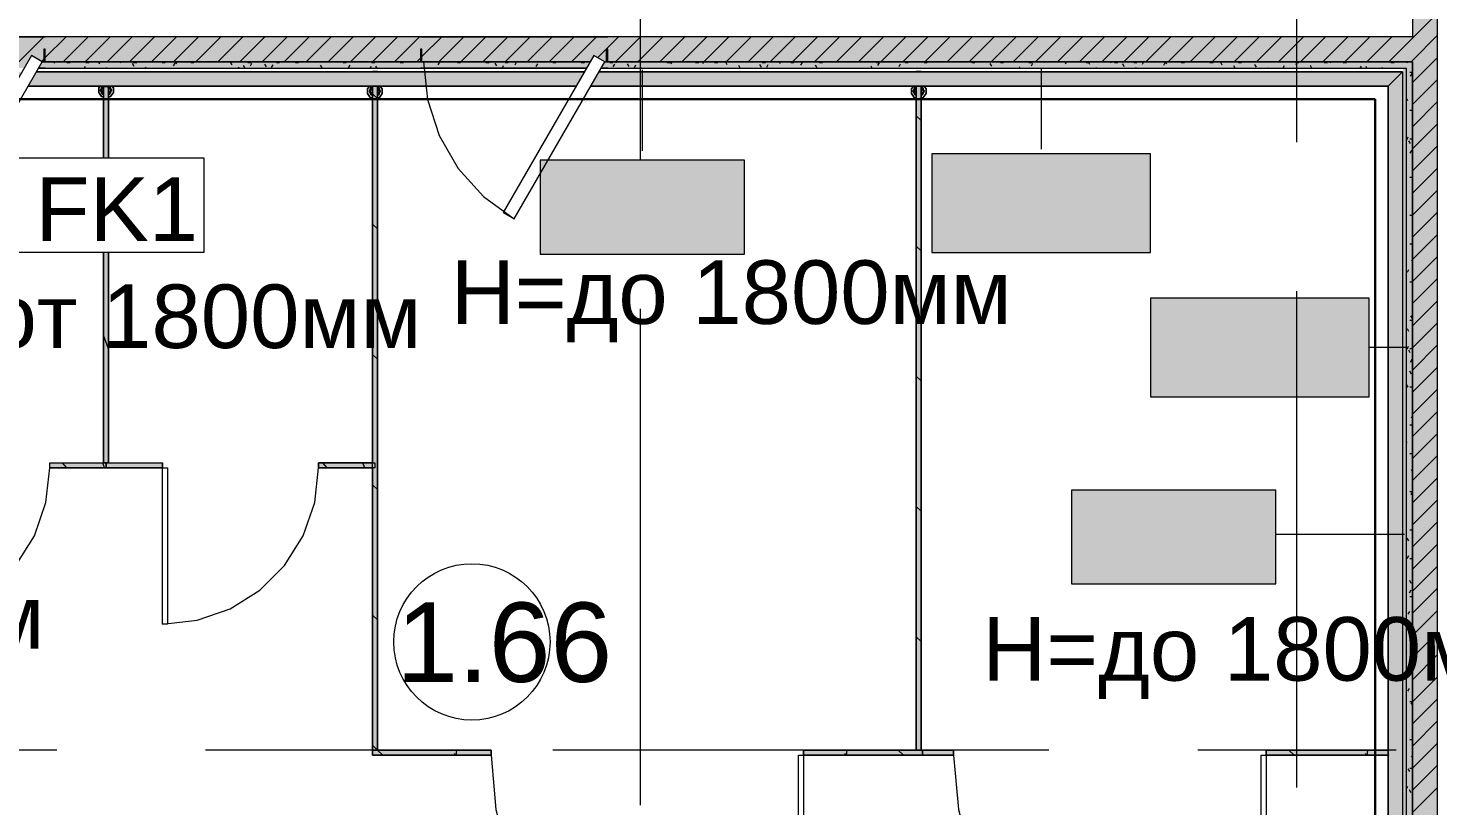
# Model space of a CAD drawing. Header units: millimetres. Extents: x -3817 to 677485, y -22715 to 103890.
# Drawn here: x 96894 to 101404, y 9533 to 12019 of the extents above; entities that cross this region are included whole.
import ezdxf

# ---------------------------------------------------------------- set-up
doc = ezdxf.new("R2010")
doc.units = ezdxf.units.MM
doc.layers.add('PDF _Геометрия', color=7, linetype='Continuous', true_color=0x1d1d1d)
doc.layers.add('PDF _Сплошная заливка', color=7, linetype='Continuous', true_color=0xffffff)
doc.layers.add('PDF _Текст', color=7, linetype='Continuous')
doc.styles.add('PDF GOST-Common', font='arial.ttf')

msp = doc.modelspace()

# ---------------------------------------------------------------- hatches: boundary and pattern name
at = {"layer": 'PDF _Сплошная заливка', "transparency": 33554559}
for points in [[(101323.6, 7311.4), (101403.6, 7311.4), (101403.6, 12291.4), (101323.6, 12291.4), (101323.6, 9439.1)], [(100741.3, 11911.4), (101323.6, 11911.4), (101323.6, 11991.3), (94533.6, 11991.3), (94533.6, 11911.4), (94548.6, 11911.4), (94548.6, 11951.4), (94553.6, 11951.4), (94553.6, 11911.4), (95092.4, 11911.4), (95103.9, 11931.3), (95138.6, 11911.4), (95143.6, 11911.4), (95143.6, 11951.4), (95148.6, 11951.4), (95148.6, 11911.4), (96348.6, 11911.4), (96348.6, 11951.4), (96353.6, 11951.4), (96353.6, 11911.4), (96892.4, 11911.4), (96903.9, 11931.3), (96938.6, 11911.4), (96943.6, 11911.4), (96943.6, 11951.4), (96948.6, 11951.4), (96948.6, 11911.4), (98148.6, 11911.4), (98148.6, 11951.4), (98153.6, 11951.4), (98153.6, 11911.4), (98692.4, 11911.4), (98703.9, 11931.3), (98738.6, 11911.4), (98743.6, 11911.4), (98743.6, 11951.4), (98748.6, 11951.4), (98748.6, 11911.4), (99410.6, 11911.4)], [(101303.6, 7331.4), (101323.6, 7331.4), (101323.6, 11891.3), (101303.6, 11891.3), (101303.6, 9439.1)]]:
    msp.add_hatch(color=256, dxfattribs=at).paths.add_polyline_path(points)
h = msp.add_hatch(color=256, dxfattribs=at)
h.paths.add_polyline_path([(96880.8, 11891.3), (96892.4, 11911.4), (95137.6, 11909.6), (95127, 11891.3), (96749.4, 11891.3)], flags=0)
h.paths.add_polyline_path([(101323.6, 11891.3), (101323.6, 11911.4), (98738.6, 11911.4), (98727, 11891.3), (101303.6, 11891.3)], flags=0)
h.paths.add_polyline_path([(94753.4, 11891.3), (95080.8, 11891.3), (95092.4, 11911.4), (94553.6, 11911.4), (94553.6, 11891.3)], flags=0)
h.paths.add_polyline_path([(98680.8, 11891.3), (98692.4, 11911.4), (96938.6, 11911.4), (96927, 11891.3), (98413.9, 11891.3)], flags=0)
at = {"layer": 'PDF _Сплошная заливка', "true_color": 0xd7cdc4, "transparency": 33554559}
h = msp.add_hatch(color=254, dxfattribs=at)
h.paths.add_polyline_path([(100741.3, 11833.9), (101246.1, 11833.9), (101291.1, 11878.9), (98719.8, 11878.9), (98693.8, 11833.9), (100075.9, 11833.9)], flags=0)
h.paths.add_polyline_path([(98647.6, 11833.9), (98673.6, 11878.9), (96919.8, 11878.9), (96893.8, 11833.9), (98413.9, 11833.9)], flags=0)
h.paths.add_polyline_path([(96749.4, 11833.9), (96847.6, 11833.9), (96873.6, 11878.9), (95119.8, 11878.9), (95093.8, 11833.9), (96613.9, 11833.9)], flags=0)
h.paths.add_polyline_path([(95047.6, 11833.9), (95073.6, 11878.9), (94566.1, 11878.9), (94611.1, 11833.9), (94813.9, 11833.9)], flags=0)
at = {"layer": 'PDF _Сплошная заливка', "true_color": 0xe2ddcd, "transparency": 33554559}
h = msp.add_hatch(color=254, dxfattribs=at)
h.paths.add_polyline_path([(97135.1, 10629.3), (97151.1, 10629.3), (97151.1, 11302.9), (97135.1, 11302.9), (97135.1, 10657)], flags=0)
h.paths.add_polyline_path([(97135.1, 11602.9), (97151.1, 11602.9), (97151.1, 11829.4), (97135.1, 11829.4), (97135.1, 11722.7)], flags=0)
msp.add_hatch(color=254, dxfattribs=at).paths.add_polyline_path([(99735.6, 9710.3), (99751.6, 9710.3), (99751.6, 11830.4), (99735.6, 11830.4), (99735.6, 10657)])

# ---------------------------------------------------------------- linework, layer by layer
at = {"layer": 'PDF _Геометрия', "color": 9, "lineweight": 9, "true_color": 0xc0c0c0}
for points in [[(101773.6, 7311.4), (101403.6, 7311.4), (101403.6, 12291.4), (101323.6, 12291.4), (101323.6, 11991.3), (94533.6, 11991.3), (94533.6, 12291.4), (94453.6, 12291.4), (94453.6, 8611.3), (94453.6, 8631.3), (94453.6, 12311.3), (94433.6, 12311.3), (93758.6, 12311.3), (94453.6, 12311.3), (94453.6, 12291.4), (101853.6, 12291.4)], [(96348.6, 11991.3), (96948.6, 11991.3)], [(98148.6, 11991.3), (98748.6, 11991.3)], [(96948.6, 11891.3), (96927, 11891.3), (98680.8, 11891.3), (98148.6, 11891.3)], [(98748.6, 11891.3), (98727, 11891.3), (101303.6, 11891.3), (101303.6, 7331.4), (100953.6, 7331.4), (100953.6, 7319.4)]]:
    msp.add_lwpolyline(points, dxfattribs=at)
at = {"layer": 'PDF _Геометрия', "color": 253, "lineweight": 9, "true_color": 0xaaaaaa}
for points in [[(100953.6, 11654.9), (100953.6, 12289.9)], [(98853.6, 11598.3), (98853.6, 12233.3)], [(98158.6, 11911.4), (98171.3, 11790.8), (98208.7, 11675.4), (98269.3, 11570.4), (98350.5, 11480.3), (98448.6, 11409.1)], [(100953.6, 9591.1), (100953.6, 11178.6)], [(98853.6, 9534.5), (98853.6, 11122)], [(95397.7, 9711.4), (96985.2, 9711.4)], [(97461.4, 9711.4), (98096.4, 9711.4)], [(98572.7, 9711.4), (100160.2, 9711.4)], [(100636.4, 9711.4), (101271.4, 9711.4)]]:
    msp.add_lwpolyline(points, dxfattribs=at)
at = {"layer": 'PDF _Геометрия', "lineweight": 9}
for points in [[(101248.2, 11911.4), (101323.6, 11986.7), (101403.6, 12066.7)], [(96864.2, 11911.4), (96944.2, 11991.3)], [(96948.6, 11925.1), (97014.9, 11991.3)], [(97005.6, 11911.4), (97085.6, 11991.3)], [(97076.3, 11911.4), (97156.3, 11991.3)], [(97147, 11911.4), (97227, 11991.3)], [(97217.7, 11911.4), (97297.7, 11991.3)], [(97288.4, 11911.4), (97368.4, 11991.3)], [(97359.1, 11911.4), (97439.1, 11991.3)], [(97429.8, 11911.4), (97509.8, 11991.3)], [(97500.6, 11911.4), (97580.6, 11991.3)], [(97571.3, 11911.4), (97651.3, 11991.3)], [(97642, 11911.4), (97722, 11991.3)], [(97712.7, 11911.4), (97792.7, 11991.3)], [(97783.4, 11911.4), (97863.4, 11991.3)], [(97854.1, 11911.4), (97934.1, 11991.3)], [(97924.8, 11911.4), (98004.8, 11991.3)], [(97995.5, 11911.4), (98075.5, 11991.3)], [(98066.2, 11911.4), (98146.2, 11991.3)], [(98153.6, 11928), (98217, 11991.3)], [(98207.7, 11911.4), (98287.7, 11991.3)], [(98278.4, 11911.4), (98358.4, 11991.3)], [(98349.1, 11911.4), (98429.1, 11991.3)], [(98419.8, 11911.4), (98499.8, 11991.3)], [(98490.5, 11911.4), (98570.5, 11991.3)], [(98561.2, 11911.4), (98641.2, 11991.3)], [(98631.9, 11911.4), (98711.9, 11991.3)], [(98715.8, 11924.5), (98782.6, 11991.3)], [(98773.3, 11911.4), (98853.3, 11991.3)], [(98844.1, 11911.4), (98924.1, 11991.3)], [(98914.8, 11911.4), (98994.8, 11991.3)], [(98985.5, 11911.4), (99065.5, 11991.3)], [(99056.2, 11911.4), (99136.2, 11991.3)], [(99126.9, 11911.4), (99206.9, 11991.3)], [(99197.6, 11911.4), (99277.6, 11991.3)], [(99268.3, 11911.4), (99348.3, 11991.3)], [(99339, 11911.4), (99419, 11991.3)], [(99409.7, 11911.4), (99489.7, 11991.3)], [(99480.5, 11911.4), (99560.5, 11991.3)], [(99551.2, 11911.4), (99631.2, 11991.3)], [(99621.9, 11911.4), (99701.9, 11991.3)], [(99692.6, 11911.4), (99772.6, 11991.3)], [(99763.3, 11911.4), (99843.3, 11991.3)], [(99834, 11911.4), (99914, 11991.3)], [(99904.7, 11911.4), (99984.7, 11991.3)], [(99975.4, 11911.4), (100055.4, 11991.3)], [(100046.1, 11911.4), (100126.1, 11991.3)], [(100116.8, 11911.4), (100196.8, 11991.3)], [(100187.6, 11911.4), (100267.6, 11991.3)], [(100258.3, 11911.4), (100338.3, 11991.3)], [(100329, 11911.4), (100409, 11991.3)], [(100399.7, 11911.4), (100479.7, 11991.3)], [(100470.4, 11911.4), (100550.4, 11991.3)], [(100541.1, 11911.4), (100621.1, 11991.3)], [(100611.8, 11911.4), (100691.8, 11991.3)], [(100682.5, 11911.4), (100762.5, 11991.3)], [(100753.2, 11911.4), (100833.2, 11991.3)], [(100824, 11911.4), (100904, 11991.3)], [(100894.7, 11911.4), (100974.7, 11991.3)], [(100965.4, 11911.4), (101045.4, 11991.3)], [(101036.1, 11911.4), (101116.1, 11991.3)], [(101106.8, 11911.4), (101186.8, 11991.3)], [(101177.5, 11911.4), (101257.5, 11991.3)], [(101318.9, 11911.4), (101323.6, 11916), (101403.6, 11996)], [(96936.2, 11912.7), (96943.6, 11920.1)], [(98137, 11911.4), (98148.6, 11923)], [(101323.6, 11845.3), (101403.6, 11925.3)], [(101323.6, 11774.6), (101403.6, 11854.6)], [(101323.6, 11703.9), (101403.6, 11783.9)], [(101323.6, 11633.2), (101403.6, 11713.2)], [(101323.6, 11562.4), (101403.6, 11642.4)], [(101323.6, 11491.7), (101403.6, 11571.7)], [(101323.6, 11421), (101403.6, 11501)], [(101323.6, 11350.3), (101403.6, 11430.3)], [(101323.6, 11279.6), (101403.6, 11359.6)], [(101323.6, 11208.9), (101403.6, 11288.9)], [(101323.6, 11138.2), (101403.6, 11218.2)], [(101323.6, 11067.5), (101403.6, 11147.5)], [(101323.6, 10996.8), (101403.6, 11076.8)], [(101323.6, 10926), (101403.6, 11006)], [(101323.6, 10855.3), (101403.6, 10935.3)], [(101323.6, 10784.6), (101403.6, 10864.6)], [(101323.6, 10713.9), (101403.6, 10793.9)], [(101323.6, 10643.2), (101403.6, 10723.2)], [(101323.6, 10572.5), (101403.6, 10652.5)], [(101323.6, 10501.8), (101403.6, 10581.8)], [(101323.6, 10431.1), (101403.6, 10511.1)], [(101323.6, 10360.4), (101403.6, 10440.4)], [(101323.6, 10289.7), (101403.6, 10369.7)], [(101323.6, 10218.9), (101403.6, 10298.9)], [(101323.6, 10148.2), (101403.6, 10228.2)], [(101323.6, 10077.5), (101403.6, 10157.5)], [(101323.6, 10006.8), (101403.6, 10086.8)], [(101323.6, 9936.1), (101403.6, 10016.1)], [(101323.6, 9865.4), (101403.6, 9945.4)], [(101323.6, 9794.7), (101403.6, 9874.7)], [(101323.6, 9724), (101403.6, 9804)], [(101323.6, 9653.3), (101403.6, 9733.3)], [(101323.6, 9582.5), (101403.6, 9662.5)], [(101323.6, 9511.8), (101403.6, 9591.8)]]:
    msp.add_lwpolyline(points, dxfattribs=at)
at = {"layer": 'PDF _Геометрия', "color": 253, "lineweight": 13, "true_color": 0xaaaaaa}
for points in [[(96648.6, 11409.1), (96938.6, 11911.4), (96903.9, 11931.3), (96613.9, 11429.1)], [(96943.6, 11951.4), (96943.6, 11911.4), (96948.6, 11911.4), (96948.6, 11951.4)], [(98153.6, 11951.4), (98148.6, 11951.4), (98148.6, 11911.4), (98153.6, 11911.4)], [(98448.6, 11409.1), (98738.6, 11911.4), (98703.9, 11931.3), (98413.9, 11429.1)], [(98743.6, 11951.4), (98743.6, 11911.4), (98748.6, 11911.4), (98748.6, 11951.4)]]:
    msp.add_lwpolyline(points, close=True, dxfattribs=at)
at = {"layer": 'PDF _Геометрия', "color": 7, "lineweight": 9}
for points in [[(96938.6, 11911.4), (98692.4, 11911.4)], [(98738.6, 11911.4), (101323.6, 11911.4)], [(98673.6, 11878.9), (96919.8, 11878.9)], [(97151.1, 11879.3), (97135.1, 11879.3)], [(101246.1, 7388.8), (101246.1, 11833.9), (101291.1, 11878.9), (101291.1, 7343.9), (100953.6, 7343.9), (100953.6, 7388.8), (100953.6, 7343.9), (101291.1, 7343.9), (101246.1, 7388.8), (100953.6, 7388.8)], [(98647.6, 11833.9), (96893.8, 11833.9)], [(97135.1, 11798.6), (97128.6, 11800.7), (97119.7, 11813.1), (97119.7, 11828.3), (97123.7, 11833.9), (97119.7, 11828.3), (97119.7, 11813.1), (97128.6, 11800.7)], [(97135.1, 11806.4), (97130.7, 11808.2), (97125.5, 11820.7), (97130.7, 11833.1), (97125.5, 11820.7), (97130.7, 11808.2)], [(97135.1, 11833.4), (97128.1, 11822), (97132.9, 11809.5), (97135.1, 11807.9)], [(97135.1, 11833.9), (97135.1, 11602.9), (97135.1, 11829.4)], [(97162.4, 11833.9), (97166.5, 11828.3), (97166.5, 11813.1), (97157.5, 11800.7), (97151.1, 11798.6), (97157.5, 11800.7), (97166.5, 11813.1), (97166.5, 11828.3)], [(97151.1, 11833.9), (97151.1, 11829.4), (97151.1, 11602.9)], [(97151.1, 11807.9), (97158.1, 11819.3), (97153.3, 11831.8), (97151.1, 11833.4)], [(97155.5, 11833.1), (97160.6, 11820.7), (97155.5, 11808.2), (97151.1, 11806.4), (97155.5, 11808.2), (97160.6, 11820.7)], [(98003.1, 10629.3), (98003.1, 10613.3), (97823.1, 10613.3), (97995.1, 10613.3), (97995.1, 9710.3), (97995.1, 11830.4), (97995.1, 11833.9), (97995.1, 10629.3), (97823.1, 10629.3)], [(97995.1, 11795.6), (97988.6, 11797.7), (97979.7, 11810), (97979.7, 11825.2), (97986, 11833.9), (97979.7, 11825.2), (97979.7, 11810), (97988.6, 11797.7)], [(97995.1, 11803.3), (97990.7, 11805.2), (97985.5, 11817.6), (97990.7, 11830), (97995.1, 11831.8), (97990.7, 11830), (97985.5, 11817.6), (97990.7, 11805.2)], [(97995.1, 11830.4), (97988.1, 11818.9), (97992.9, 11806.5), (97995.1, 11804.8)], [(98020.2, 11833.9), (98026.5, 11825.2), (98026.5, 11810), (98017.5, 11797.7), (98011.1, 11795.6), (98017.5, 11797.7), (98026.5, 11810), (98026.5, 11825.2)], [(98011.1, 11833.9), (98011.1, 11830.4), (98011.1, 9710.3)], [(98011.1, 11831.8), (98015.5, 11830), (98020.6, 11817.6), (98015.5, 11805.2), (98011.1, 11803.3), (98015.5, 11805.2), (98020.6, 11817.6), (98015.5, 11830)], [(98011.1, 11804.8), (98018.1, 11816.2), (98013.3, 11828.7), (98011.1, 11830.4)], [(99735.6, 11795.6), (99729.1, 11797.7), (99720.2, 11810), (99720.2, 11825.2), (99726.5, 11833.9), (99720.2, 11825.2), (99720.2, 11810), (99729.1, 11797.7)], [(99735.6, 11803.3), (99731.2, 11805.2), (99726, 11817.6), (99731.2, 11830), (99735.6, 11831.8), (99731.2, 11830), (99726, 11817.6), (99731.2, 11805.2)], [(99735.6, 11830.4), (99728.6, 11818.9), (99733.4, 11806.5), (99735.6, 11804.8)], [(99735.6, 11833.9), (99735.6, 9710.3), (99735.6, 11830.4)], [(99760.7, 11833.9), (99767, 11825.2), (99767, 11810), (99758, 11797.7), (99751.6, 11795.6), (99758, 11797.7), (99767, 11810), (99767, 11825.2)], [(99751.6, 11833.9), (99751.6, 11830.4), (99751.6, 9710.3)], [(99751.6, 11831.8), (99756, 11830), (99761.1, 11817.6), (99756, 11805.2), (99751.6, 11803.3), (99756, 11805.2), (99761.1, 11817.6), (99756, 11830)], [(99751.6, 11804.8), (99758.6, 11816.2), (99753.8, 11828.7), (99751.6, 11830.4)], [(97457.2, 11602.9), (96804.1, 11602.9), (96804.1, 11302.9), (97457.2, 11302.9)], [(99185.5, 11596.4), (98532.4, 11596.4), (98532.4, 11296.4), (99185.5, 11296.4)], [(100485.1, 11617.1), (99785.1, 11617.1), (99785.1, 11301.5), (100485.1, 11301.5)], [(101184.8, 11155.5), (100484.8, 11155.5), (100484.8, 10839.9), (101184.8, 10839.9)], [(100885.6, 10542), (100232.5, 10542), (100232.5, 10242), (100885.6, 10242)], [(100855.1, 9710.3), (100855.1, 9694.4)]]:
    msp.add_lwpolyline(points, close=True, dxfattribs=at)
at = {"layer": 'PDF _Геометрия', "color": 253, "lineweight": 9, "true_color": 0x9b9b9b}
for points in [[(96978.6, 11911.4), (96976.3, 11907.3)], [(97017.6, 11908.8), (97027.6, 11908.8)], [(97078.5, 11908.8), (97088.6, 11908.8)], [(97123.2, 11903.8), (97118.8, 11911.4)], [(97191.2, 11907.9), (97189.2, 11911.4)], [(97230.9, 11908.8), (97241, 11908.8)], [(97322.4, 11908.8), (97332.4, 11908.8)], [(97368.9, 11904.9), (97365.2, 11911.4)], [(97401, 11911.4), (97399.7, 11909.2)], [(97413.8, 11908.8), (97423.9, 11908.8)], [(97546.6, 11901.9), (97541.6, 11910.6)], [(97596.7, 11908.8), (97606.8, 11908.8)], [(97688.1, 11908.8), (97698.2, 11908.8)], [(97749.1, 11908.8), (97759.2, 11908.8)], [(97823.3, 11911.4), (97823.1, 11911)], [(97901.5, 11908.8), (97911.6, 11908.8)], [(97928.4, 11911.2), (97928.3, 11911.4)], [(97992.9, 11908.8), (98003, 11908.8)], [(98084.4, 11908.8), (98094.4, 11908.8)], [(98210, 11910.5), (98204.9, 11901.8)], [(98267.3, 11908.8), (98277.3, 11908.8)], [(98351.8, 11909.3), (98350.6, 11911.4)], [(98358.7, 11908.8), (98368.8, 11908.8)], [(98419.7, 11908.8), (98429.7, 11908.8)], [(98455.7, 11909.4), (98450.7, 11900.7)], [(98572.1, 11908.8), (98582.1, 11908.8)], [(98663.5, 11908.8), (98673.6, 11908.8)], [(98754.9, 11908.8), (98765, 11908.8)], [(98775.3, 11907.4), (98773, 11911.4)], [(98937.8, 11908.8), (98947.9, 11908.8)], [(98953, 11904.4), (98949, 11911.4)], [(99029.3, 11908.8), (99039.3, 11908.8)], [(99055.2, 11911.4), (99051.8, 11905.6)], [(99090.2, 11908.8), (99100.3, 11908.8)], [(99130.7, 11901.4), (99125.7, 11910.1)], [(99242.6, 11908.8), (99252.7, 11908.8)], [(99301.5, 11911.4), (99297.6, 11904.5)], [(99334.1, 11908.8), (99344.1, 11908.8)], [(99370.6, 11909.1), (99365.6, 11900.4)], [(99425.5, 11908.8), (99435.6, 11908.8)], [(99512.5, 11910.7), (99512.1, 11911.4)], [(99608.4, 11908.8), (99618.4, 11908.8)], [(99699.8, 11908.8), (99709.9, 11908.8)], [(99760.8, 11908.8), (99770.8, 11908.8)], [(99899.8, 11911.4), (99898.7, 11909.4)], [(99913.2, 11908.8), (99923.2, 11908.8)], [(99935.9, 11908.8), (99934.4, 11911.4)], [(100004.6, 11908.8), (100014.7, 11908.8)], [(100096.1, 11908.8), (100106.1, 11908.8)], [(100146.2, 11911.4), (100144.4, 11908.3)], [(100216.6, 11911.4), (100212.5, 11904.2)], [(100278.9, 11908.8), (100289, 11908.8)], [(100291.3, 11902.8), (100286.4, 11911.4)], [(100359.4, 11906.9), (100356.8, 11911.4)], [(100370.4, 11908.8), (100380.4, 11908.8)], [(100431.3, 11908.8), (100441.4, 11908.8)], [(100463, 11911.4), (100458.2, 11903.1)], [(100537.1, 11903.9), (100532.8, 11911.4)], [(100583.7, 11908.8), (100593.8, 11908.8)], [(100675.2, 11908.8), (100685.2, 11908.8)], [(100714.8, 11900.9), (100709.7, 11909.6)], [(100766.6, 11908.8), (100776.7, 11908.8)], [(100949.5, 11908.8), (100959.6, 11908.8)], [(100954.7, 11909.6), (100949.7, 11900.9)], [(101040.9, 11908.8), (101051, 11908.8)], [(101061.3, 11911.4), (101059.3, 11908)], [(101096.6, 11910.2), (101095.9, 11911.4)], [(101101.9, 11908.8), (101112, 11908.8)], [(101254.3, 11908.8), (101264.4, 11908.8)], [(101307.6, 11911.4), (101305.1, 11906.9)], [(97075.7, 11896.6), (97072.7, 11891.3)], [(97143.8, 11892.6), (97143.1, 11891.3)], [(97232.8, 11896.7), (97227.8, 11905.5)], [(97271.1, 11891.3), (97269.4, 11894.3)], [(97363.1, 11906.7), (97358.1, 11898)], [(97567.2, 11894.5), (97565.4, 11891.3)], [(97587.9, 11891.3), (97583.2, 11899.5)], [(97608.8, 11905.6), (97603.8, 11896.9)], [(97656.3, 11894.8), (97651.2, 11903.6)], [(97676.9, 11901.5), (97671.8, 11892.8)], [(97693.5, 11891.3), (97692.9, 11892.4)], [(97834, 11891.9), (97828.9, 11900.6)], [(97922.6, 11900.4), (97917.6, 11891.7)], [(97990.6, 11896.3), (97987.7, 11891.3)], [(98010.2, 11891.3), (98006.6, 11897.6)], [(98393.5, 11898.1), (98388.4, 11906.8)], [(98414.1, 11898.2), (98410.1, 11891.3)], [(98523.7, 11905.3), (98518.7, 11896.6)], [(98769.5, 11904.2), (98764.4, 11895.5)], [(98816.9, 11896.2), (98811.9, 11904.9)], [(98837.5, 11900.1), (98832.5, 11891.4)], [(98854.9, 11891.3), (98853.5, 11893.8)], [(99171.7, 11891.3), (99167.3, 11899)], [(99240.3, 11894.3), (99235.3, 11903.1)], [(99260.9, 11902), (99255.9, 11893.3)], [(99277.3, 11891.3), (99277, 11891.9)], [(99418.1, 11891.4), (99413, 11900.1)], [(99594, 11891.3), (99590.7, 11897.1)], [(99616.3, 11908), (99611.3, 11899.3)], [(99684.4, 11903.9), (99679.4, 11895.2)], [(99977.6, 11897.6), (99972.5, 11906.3)], [(100066.2, 11894.7), (100064.3, 11891.3)], [(100107.8, 11905.8), (100102.8, 11897.1)], [(100311.9, 11893.6), (100310.6, 11891.3)], [(100401, 11895.7), (100396, 11904.4)], [(100438.7, 11891.3), (100437.6, 11893.3)], [(100531.3, 11907.7), (100526.2, 11899)], [(100755.5, 11891.3), (100751.4, 11898.5)], [(100824.4, 11893.8), (100819.4, 11902.5)], [(100861.1, 11891.3), (100861, 11891.4)], [(100913.1, 11898.5), (100909, 11891.3)], [(101001.8, 11891.3), (100997.1, 11899.6)], [(101158.8, 11897.4), (101155.3, 11891.3)], [(101177.8, 11891.3), (101174.8, 11896.6)], [(101226.8, 11893.3), (101225.7, 11891.3)], [(101315.3, 11878.3), (101323.6, 11878.3)], [(101321.3, 11874), (101316.2, 11865.2)], [(101308.8, 11786.4), (101303.8, 11795.1)], [(101315.3, 11756.4), (101323.6, 11756.4)], [(101309, 11669.9), (101304, 11661.1)], [(101317, 11650.3), (101312, 11659)], [(101315.3, 11664.9), (101323.6, 11664.9)], [(101320.2, 11628.2), (101315.1, 11619.5)], [(101315.3, 11543), (101323.6, 11543)], [(101315.3, 11421.1), (101323.6, 11421.1)], [(101303.8, 11356.1), (101303.6, 11355.7)], [(101315.3, 11329.7), (101323.6, 11329.7)], [(101323.6, 11273.1), (101321.2, 11277.2)], [(101310.9, 11246.4), (101305.9, 11237.7)], [(101315.3, 11207.7), (101323.6, 11207.7)], [(101323.3, 11090.8), (101318.2, 11099.5)], [(101312.1, 11049.1), (101307.1, 11057.9)], [(101315.3, 11085.8), (101323.6, 11085.8)], [(101309.8, 11000.7), (101304.8, 10992)], [(101316.2, 10981.1), (101311.2, 10989.8)], [(101315.3, 10994.4), (101323.6, 10994.4)], [(101320.3, 10913.1), (101315.2, 10921.8)], [(101321, 10959.1), (101315.9, 10950.3)], [(101309.1, 10871.4), (101304.1, 10880.2)], [(101315.3, 10872.5), (101323.6, 10872.5)], [(101323.6, 10841.7), (101323, 10840.7)], [(101323.6, 10780.7), (101318.9, 10772.6)], [(101315.3, 10750.6), (101323.6, 10750.6)], [(101306.1, 10693.7), (101303.6, 10698.2)], [(101315.3, 10659.1), (101323.6, 10659.1)], [(101323.6, 10602.6), (101320.4, 10608)], [(101315.3, 10537.2), (101323.6, 10537.2)], [(101322.9, 10535.6), (101317.8, 10526.9)], [(101311.3, 10380), (101306.3, 10388.7)], [(101315.3, 10415.3), (101323.6, 10415.3)], [(101310.6, 10331.5), (101305.6, 10322.8)], [(101315.3, 10323.8), (101323.6, 10323.8)], [(101319.5, 10243.9), (101314.4, 10252.6)], [(101317.7, 10221.8), (101312.7, 10213.1)], [(101315.3, 10201.9), (101323.6, 10201.9)], [(101313.6, 10153.8), (101308.6, 10145.1)], [(101323.6, 10110.1), (101319.7, 10103.5)], [(101315.3, 10080), (101323.6, 10080)], [(101305.3, 10024.6), (101303.6, 10027.6)], [(101315.3, 9988.6), (101323.6, 9988.6)], [(101312.5, 9908.1), (101307.5, 9899.4)], [(101315.3, 9866.6), (101323.6, 9866.6)], [(101323.6, 9866.3), (101318.6, 9857.7)], [(101315.3, 9744.7), (101323.6, 9744.7)], [(101315.3, 9653.3), (101323.6, 9653.3)], [(101323.6, 9688.2), (101320.7, 9693.1)], [(101314.6, 9642.8), (101309.6, 9651.5)], [(101307.3, 9594.3), (101303.6, 9587.8)], [(101318.7, 9574.7), (101313.6, 9583.4)]]:
    msp.add_lwpolyline(points, dxfattribs=at)
at = {"layer": 'PDF _Геометрия', "color": 9, "lineweight": 9, "true_color": 0xc0c0c0}
msp.add_lwpolyline([(101323.6, 11891.3), (101323.6, 11911.4), (101323.6, 7311.4), (100983.6, 7311.4), (101323.6, 7311.4), (101323.6, 7331.4)], close=True, dxfattribs=at)
at = {"layer": 'PDF _Геометрия', "color": 7, "lineweight": 9}
for points in [[(98011.1, 11878.6), (98011.1, 11880.4), (97995.1, 11880.4), (97995.1, 11878.6)], [(101291.1, 11878.9), (98719.8, 11878.9), (101291.1, 11878.9), (101291.1, 7343.9)], [(98858.9, 11885.9), (98858.9, 11626.5)], [(99751.6, 11878.6), (99751.6, 11880.4), (99735.6, 11880.4), (99735.6, 11878.6)], [(100135.1, 11891.3), (100135.1, 11631.6)], [(97135.1, 11832.4), (97132.4, 11831.3), (97128, 11820.7), (97132.4, 11810), (97135.1, 11808.9)], [(97135.1, 11809), (97135.1, 11811.7), (97135.1, 11815.3), (97135.1, 11819.1), (97135.1, 11822.5), (97135.1, 11826.1), (97135.1, 11829.6), (97135.1, 11832.4)], [(97151.1, 11832.4), (97151.1, 11829.6), (97151.1, 11826), (97151.1, 11822.2), (97151.1, 11818.8), (97151.1, 11815.2), (97151.1, 11811.7), (97151.1, 11809)], [(97151.1, 11808.9), (97153.7, 11810), (97158.1, 11820.7), (97153.7, 11831.3), (97151.1, 11832.4)], [(97995.1, 11829.3), (97992.4, 11828.2), (97988, 11817.6), (97992.4, 11806.9), (97995.1, 11805.8)], [(97995.1, 11805.9), (97995.1, 11808.6), (97995.1, 11812.2), (97995.1, 11816), (97995.1, 11819.4), (97995.1, 11823.1), (97995.1, 11826.6), (97995.1, 11829.3)], [(98011.1, 11829.3), (98011.1, 11826.5), (98011.1, 11822.9), (98011.1, 11819.1), (98011.1, 11815.7), (98011.1, 11812.1), (98011.1, 11808.6), (98011.1, 11805.9)], [(98011.1, 11805.8), (98013.7, 11806.9), (98018.1, 11817.6), (98013.7, 11828.2), (98011.1, 11829.3)], [(101246.1, 11833.9), (98693.8, 11833.9), (101246.1, 11833.9), (101246.1, 7388.8)], [(99735.6, 11829.3), (99732.9, 11828.2), (99728.5, 11817.6), (99732.9, 11806.9), (99735.6, 11805.8)], [(99735.6, 11805.9), (99735.6, 11808.6), (99735.6, 11812.2), (99735.6, 11816), (99735.6, 11819.4), (99735.6, 11823.1), (99735.6, 11826.6), (99735.6, 11829.3)], [(99751.6, 11829.3), (99751.6, 11826.5), (99751.6, 11822.9), (99751.6, 11819.1), (99751.6, 11815.7), (99751.6, 11812.1), (99751.6, 11808.6), (99751.6, 11805.9)], [(99751.6, 11805.8), (99754.2, 11806.9), (99758.6, 11817.6), (99754.2, 11828.2), (99751.6, 11829.3)], [(97135.1, 11302.9), (97135.1, 10629.3), (97135.1, 11302.9)], [(97151.1, 11302.9), (97151.1, 10629.3), (97151.1, 11302.9)], [(101303.6, 10998), (101184.8, 10998)], [(96463.1, 10113.3), (96463.1, 10613.3), (96479.1, 10613.3), (96479.1, 10113.3), (96463.1, 10113.3), (96574.3, 10125.9), (96680, 10162.9), (96774.8, 10222.4), (96854, 10301.6), (96913.6, 10396.4), (96950.5, 10502.1), (96963.1, 10613.3), (96963.1, 10629.3)], [(96963.1, 10613.3), (96963.1, 10629.3), (97143.1, 10629.3), (97143.1, 10613.3), (97143.1, 10629.3), (97323.1, 10629.3), (97323.1, 10613.3), (97323.1, 10629.3)], [(97143.1, 10613.3), (96963.1, 10613.3), (97143.1, 10613.3)], [(97151.1, 10629.3), (97135.1, 10629.3)], [(97323.1, 10613.3), (97143.1, 10613.3), (97323.1, 10613.3)], [(97323.1, 10113.3), (97323.1, 10613.3), (97339.1, 10613.3), (97339.1, 10113.3), (97323.1, 10113.3), (97434.3, 10125.9), (97540, 10162.9), (97634.8, 10222.4), (97714, 10301.6), (97773.6, 10396.4), (97810.5, 10502.1), (97823.1, 10613.3), (97823.1, 10629.3), (97823.1, 10613.3)], [(101298.1, 10400.1), (100885.6, 10400.1)], [(98011.1, 9710.3), (97995.1, 9710.3), (98375.1, 9710.3), (98080, 9710.3)], [(97995.1, 9710.3), (97995.1, 9694.4), (97995.1, 9710.3)], [(98375.1, 9694.4), (98375.1, 9710.3), (98375.1, 9694.4), (98390.3, 9520.7), (98435.4, 9352.3), (98509.1, 9194.3), (98609, 9051.6), (98732.3, 8928.3), (98875.1, 8828.3), (99033.1, 8754.7), (99201.4, 8709.5), (99375.1, 8694.3), (99359.1, 8694.3), (99359.1, 9694.4), (99375.1, 9694.4), (99375.1, 8694.3)], [(99410.6, 9710.3), (99375.1, 9710.3), (99755.1, 9710.3), (99755.1, 9694.4), (99755.1, 9710.3)], [(99375.1, 9710.3), (99375.1, 9694.4), (99375.1, 9710.3)], [(99751.6, 9710.3), (99735.6, 9710.3)], [(99855.1, 9694.4), (99855.1, 9710.3), (99755.1, 9710.3), (99855.1, 9710.3), (99855.1, 9694.4), (99870.3, 9520.7), (99915.4, 9352.3), (99989.1, 9194.3), (100089, 9051.6), (100212.3, 8928.3), (100355.1, 8828.3), (100513.1, 8754.7), (100681.4, 8709.5), (100855.1, 8694.3), (100839.1, 8694.3), (100839.1, 9694.4), (100855.1, 9694.4), (100855.1, 8694.3)], [(101246.1, 9710.3), (100855.1, 9710.3), (101246.1, 9710.3)], [(97995.1, 9694.4), (98375.1, 9694.4), (97995.1, 9694.4)], [(99375.1, 9694.4), (99755.1, 9694.4), (99375.1, 9694.4)], [(99855.1, 9694.4), (99755.1, 9694.4), (99855.1, 9694.4)], [(101246.1, 9694.4), (100855.1, 9694.4), (101246.1, 9694.4)]]:
    msp.add_lwpolyline(points, dxfattribs=at)
at = {"layer": 'PDF _Геометрия', "color": 9, "lineweight": 9, "true_color": 0xc3c3c1}
for points in [[(97151.1, 11826.7), (97150.1, 11829.4)], [(98011.1, 11793.7), (97995.1, 11808.7)], [(99751.6, 11723.9), (99735.6, 11738.9)], [(98011.1, 11377.2), (97995.1, 11392.2)], [(99751.6, 11307.4), (99735.6, 11322.4)], [(97151.1, 10993.7), (97135.1, 11037.7)], [(98011.1, 10960.7), (97995.1, 10975.7)], [(99751.6, 10890.9), (99735.6, 10905.9)], [(97017.1, 10613.3), (97003.7, 10629.3)], [(97137.9, 10613.3), (97132.1, 10629.3)], [(97850.1, 10613.3), (97836.7, 10629.3)], [(97970.9, 10613.3), (97965.1, 10629.3)], [(98011.1, 10544.2), (97995.1, 10559.2)], [(99751.6, 10474.4), (99735.6, 10489.4)], [(98011.1, 10127.7), (97995.1, 10142.7)], [(99751.6, 10057.9), (99735.6, 10072.9)], [(98011.1, 9711.2), (97995.1, 9726.2)], [(98029.1, 9694.4), (98012, 9710.3)], [(98260.7, 9694.4), (98257.9, 9699.6)], [(98263.3, 9694.4), (98264.9, 9710.3)], [(99510.2, 9694.4), (99507.3, 9699.7)], [(99512.8, 9694.4), (99514.4, 9710.3)], [(99695.1, 9694.4), (99678, 9710.3)], [(100944.6, 9694.4), (100927.5, 9710.3)], [(101176.2, 9694.4), (101173.2, 9699.8)], [(101178.8, 9694.4), (101180.4, 9710.3)]]:
    msp.add_lwpolyline(points, dxfattribs=at)
at = {"layer": 'PDF _Геометрия', "color": 231, "lineweight": 30, "true_color": 0xff80c0}
msp.add_lwpolyline([(101203.6, 11791.4), (94633.6, 11791.4), (94633.6, 10091.3), (94863.6, 10091.3), (94863.6, 7861.4), (95694.6, 7861.4), (95694.6, 7661.4), (98714.6, 7661.4), (98714.6, 7431.3), (101203.6, 7431.3)], close=True, dxfattribs=at)
at = {"layer": 'PDF _Геометрия', "color": 7, "lineweight": 9}
msp.add_circle((98313.7, 10056.8), 250, dxfattribs=at)
msp.add_circle((98313.7, 10056.8), 250, dxfattribs=at)
at = {"layer": 'PDF _Сплошная заливка', "lineweight": 35, "transparency": 33554559}
for points in [[(96943.6, 11911.4), (96948.6, 11911.4), (96943.6, 11951.4), (96948.6, 11951.4)], [(98148.6, 11911.4), (98153.6, 11911.4), (98148.6, 11951.4), (98153.6, 11951.4)], [(98743.6, 11911.4), (98748.6, 11911.4), (98743.6, 11951.4), (98748.6, 11951.4)]]:
    msp.add_solid(points, dxfattribs=at)
at = {"layer": 'PDF _Сплошная заливка', "color": 254, "lineweight": 35, "true_color": 0xe2ddcd, "transparency": 33554559}
for points in [[(98011.1, 11878.9), (98011.1, 11880.4), (98009.2, 11878.9)], [(97135.1, 11829.4), (97151.1, 11829.4), (97135.1, 11833.9), (97151.1, 11833.9)], [(97995.1, 11830.4), (98011.1, 11830.4), (97995.1, 11833.9), (98011.1, 11833.9)], [(98011.1, 9710.3), (98011.1, 11830.4), (97995.1, 9710.3), (97995.1, 11830.4)], [(99735.6, 11830.4), (99751.6, 11830.4), (99735.6, 11833.9), (99751.6, 11833.9)], [(97143.1, 10613.3), (97143.1, 10629.3), (96963.1, 10613.3), (96963.1, 10629.3)], [(97323.1, 10613.3), (97323.1, 10629.3), (97143.1, 10613.3), (97143.1, 10629.3)], [(98003.1, 10613.3), (98003.1, 10629.3), (97823.1, 10613.3), (97823.1, 10629.3)], [(97995.1, 9694.4), (98375.1, 9694.4), (97995.1, 9710.3), (98375.1, 9710.3)], [(99375.1, 9694.4), (99755.1, 9694.4), (99375.1, 9710.3), (99755.1, 9710.3)], [(99855.1, 9694.4), (99855.1, 9710.3), (99755.1, 9694.4), (99755.1, 9710.3)], [(101246.1, 9694.4), (101246.1, 9710.3), (100855.1, 9694.4), (100855.1, 9710.3)]]:
    msp.add_solid(points, dxfattribs=at)
at = {"layer": 'PDF _Сплошная заливка', "color": 254, "lineweight": 35, "true_color": 0xd7cdc4, "transparency": 33554559}
msp.add_solid([(101291.1, 7343.9), (101291.1, 11878.9), (101246.1, 7388.8), (101246.1, 11833.9)], dxfattribs=at)
at = {"layer": 'PDF _Сплошная заливка', "color": 100, "lineweight": 35, "true_color": 0x00ff40, "transparency": 33554559}
msp.add_solid([(101303.6, 7331.4), (101303.6, 11891.3), (101292.6, 7331.4), (101292.6, 11891.3)], dxfattribs=at)
at = {"layer": 'PDF _Сплошная заливка', "lineweight": 9, "transparency": 33554559}
for points in [[(99185.5, 11596.4), (98532.4, 11596.4), (99185.5, 11296.4), (98532.4, 11296.4)], [(100485.1, 11617.1), (99785.1, 11617.1), (100485.1, 11301.5), (99785.1, 11301.5)], [(101184.8, 11155.5), (100484.8, 11155.5), (101184.8, 10839.9), (100484.8, 10839.9)], [(100885.6, 10542), (100232.5, 10542), (100885.6, 10242), (100232.5, 10242)]]:
    msp.add_solid(points, dxfattribs=at)

# ---------------------------------------------------------------- texts
at = {"layer": 'PDF _Текст', "color": 250, "true_color": 0x3c3c3c, "attachment_point": 4, "style": 'PDF GOST-Common'}
for s, insert, char_height in [('FK1', (96916.9, 11440.3), 203.2), ('Н=до 1800мм', (98245.9, 11145.5), 203.2), ('Н=от 1800мм', (96393, 11096.4), 203.2), ('Н=до 1800мм', (95150.7, 10107.3), 203.2), ('1.66', (98071.8, 10054), 254), ('Н=до 1800мм', (99946.7, 10005.1), 203.2)]:
    msp.add_mtext(s, dxfattribs=dict(at, insert=insert, char_height=char_height))

doc.saveas('drawing.dxf')
